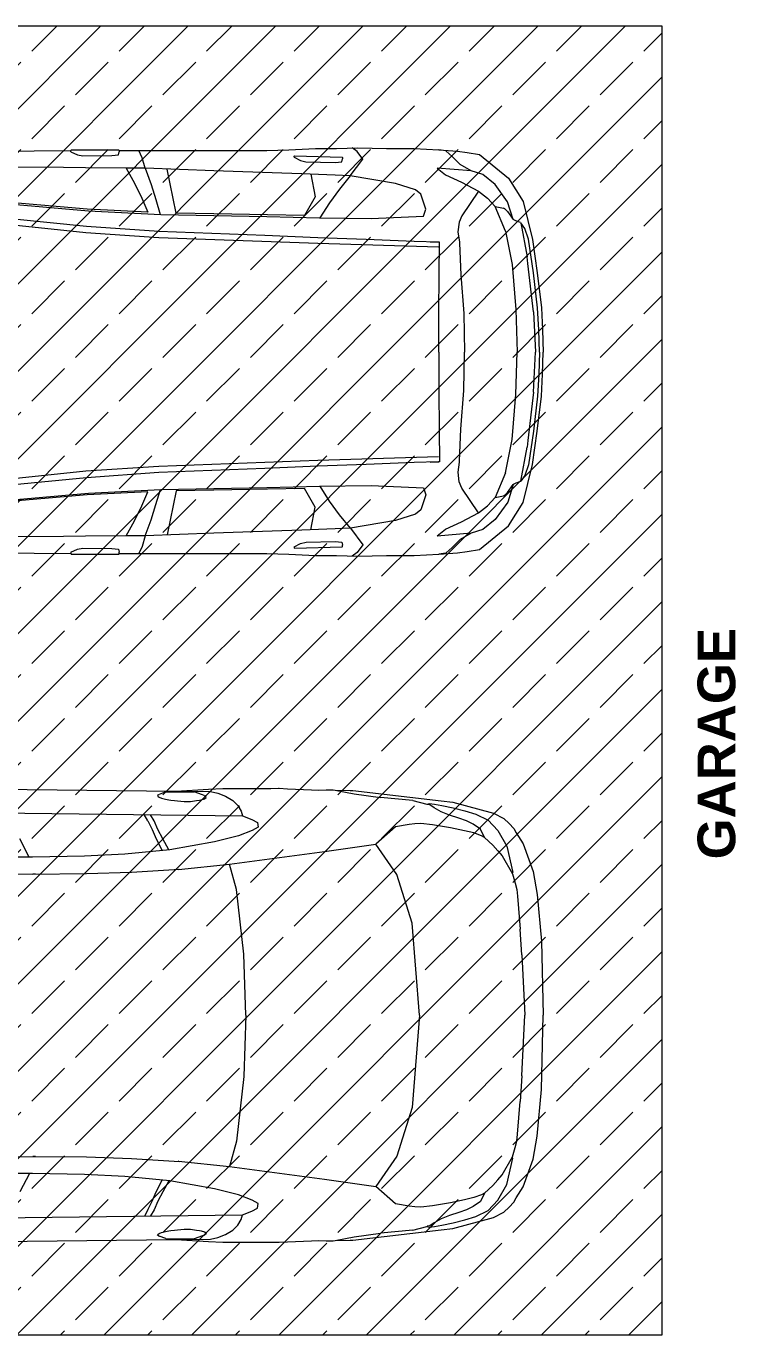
# Model space of a CAD drawing. Header units: millimetres. Extents: x -234375 to -184638, y -91483 to -70216.
# Drawn here: x -220181 to -217197, y -75716 to -70216 of the extents above; entities that cross this region are included whole.
import ezdxf

# ---------------------------------------------------------------- set-up
doc = ezdxf.new("R2010")
doc.units = ezdxf.units.MM
doc.header["$MEASUREMENT"] = 0
doc.linetypes.add('Wipeout_Contour', pattern=[20000, 0, -20000])
for name, color, linetype, lineweight in [('New_0_Pen_No__7', 7, 'Continuous', 35), ('New_Interior - Furniture _Pen_No__1', 7, 'Continuous', 13), ('New_Structural - Bearing_Pen_No__1', 7, 'Continuous', 13)]:
    doc.layers.add(name, color=color, linetype=linetype, lineweight=lineweight)
doc.layers.add('New_Drawing & Figure_Pen_No__14', color=42, linetype='Continuous', lineweight=18, true_color=0xbd8b17)
doc.layers.add('New_Interior - Furniture', color=7, linetype='Continuous')
doc.layers.add('New_Structural - Bearing', color=7, linetype='Continuous')
doc.styles.add('GENERATED_STYLE_1', font='arial.ttf')

# ---------------------------------------------------------------- blocks, each defined once
blk = doc.blocks.new('Slab_3', base_point=(-223504.5, -75716.1))
at = {"color": 254, "linetype": 'Wipeout_Contour', "lineweight": 0, "ltscale": 929124.677204}
blk.add_wipeout([(-223504.5, -75716.1), (-217506.9, -75716.1), (-217506.9, -70216.3), (-223504.5, -70216.3)], dxfattribs=at).dxf.layer = 'New_Structural - Bearing'
at = {"layer": 'New_Structural - Bearing', "linetype": 'Continuous', "lineweight": 0, "true_color": 0x000000}
h = blk.add_hatch(dxfattribs=at)
h.set_pattern_fill('Solid___Dashed', color=18, style=0, pattern_type=2)
h.set_pattern_definition([(45, (0, 0), (-183.84776, 183.84776), []), (45, (-91.92, 91.92), (-183.84776, 183.84776), [195, -65])])
h.paths.add_polyline_path([(-223504.5, -75716.1), (-217506.9, -75716.1), (-217506.9, -70216.3), (-223504.5, -70216.3)])
at = {"layer": 'New_Structural - Bearing_Pen_No__1', "color": 7, "linetype": 'Continuous', "lineweight": 13, "flags": 128}
blk.add_lwpolyline([(-223504.5, -75716.1), (-217506.9, -75716.1), (-217506.9, -70216.3), (-223504.5, -70216.3)], close=True, dxfattribs=at)
blk = doc.blocks.new('Executive Car')
at = {"layer": 'New_Interior - Furniture _Pen_No__1', "color": 7, "linetype": 'Continuous', "lineweight": 13}
for p, q in [((1775.2, 952.2), (2630.6, 942.3)), ((2586.6, 938.6), (2558.6, 927.8)), ((2586.6, 938.6), (2706.2, 938.7)), ((2630.6, 942.3), (2766.3, 950.2)), ((2630.6, 942.3), (2774.5, 940.6)), ((2740, 926.8), (2706.2, 938.7)), ((2766.3, 950.2), (2826, 953.4)), ((2774.5, 940.6), (2805.3, 933.4)), ((2826, 953.4), (2994.7, 953.4)), ((2994.7, 953.4), (3028.2, 953.9)), ((3028.2, 953.9), (3060.5, 954)), ((3060.5, 954), (3063.2, 954)), ((3063.2, 954), (3098, 952.5)), ((3098, 952.5), (3198.8, 947.8)), ((3198.8, 947.8), (3230.2, 946.3)), ((3230.2, 946.3), (3261.1, 948)), ((3261.1, 948), (3290.2, 948)), ((3290.2, 948), (3298.9, 946.3)), ((3298.9, 946.3), (3361.2, 945.4)), ((3298.9, 946.3), (3377.7, 931)), ((3361.2, 945.4), (3371.2, 944.3)), ((3371.2, 944.3), (3373.4, 945.5)), ((3373.4, 945.5), (3744.2, 902.1)), ((2555.1, 926.1), (2551.4, 923.6)), ((2551.4, 923.6), (2552.2, 920.9)), ((2552.2, 920.9), (2554.4, 919.8)), ((2554.4, 919.8), (2557.9, 917.1)), ((2555.1, 926.1), (2558.6, 927.8)), ((2557.9, 917.1), (2568.8, 912.8)), ((2568.8, 912.8), (2585.4, 908.6)), ((2585.4, 908.6), (2599.3, 906.3)), ((2599.3, 906.3), (2608.1, 904.6)), ((2608.1, 904.6), (2623.5, 902.7)), ((2623.5, 902.7), (2635, 900.8)), ((2635, 900.8), (2663, 898.8)), ((2663, 898.8), (2690.3, 899.3)), ((2690.3, 899.3), (2716.1, 902.3)), ((2716.1, 902.3), (2727.8, 904.5)), ((2727.8, 904.5), (2735.4, 905.5)), ((2735.4, 905.5), (2749.5, 909.6)), ((2747.1, 924.5), (2740, 926.8)), ((2747.1, 924.5), (2751, 922.7)), ((2749.5, 909.6), (2755.6, 914.8)), ((2754.9, 920), (2751, 922.7)), ((2755.6, 914.8), (2754.9, 920)), ((2805.3, 933.4), (2838, 920.5)), ((2838, 920.5), (2868.7, 902.4)), ((2868.7, 902.4), (2889.5, 881.2)), ((2889.5, 881.2), (2903.2, 858.3)), ((3377.7, 931), (3488.5, 915.7)), ((3625.4, 902.6), (3488.5, 915.7)), ((3625.4, 902.6), (3683.9, 887.4)), ((3683.9, 887.4), (3694.6, 890.4)), ((3696.2, 885.1), (3684.8, 886.4)), ((3694.6, 890.4), (3716.2, 887.5)), ((3714.6, 872), (3696.2, 885.1)), ((3716.2, 887.5), (3747, 882.5)), ((3744.2, 902.1), (3793.7, 896.5)), ((3747, 882.5), (3794.6, 871.9)), ((3793.7, 896.5), (3963.7, 849.8)), ((1837.3, 850.9), (2908.5, 838.9)), ((2510.9, 817.7), (2496.1, 843.5)), ((2537, 817.7), (2522, 843.2)), ((2903.2, 858.3), (2908.5, 838.9)), ((2908.5, 838.9), (2948.6, 823.4)), ((3743.9, 855.6), (3714.6, 872)), ((3779.3, 841.2), (3743.9, 855.6)), ((3817.7, 828), (3779.3, 841.2)), ((3794.6, 871.9), (3843.9, 859.9)), ((3850, 817.1), (3817.7, 828)), ((3843.9, 859.9), (3890, 845.8)), ((3890, 845.8), (3942.3, 819.7)), ((3963.7, 849.8), (4008.2, 826.8)), ((4008.2, 826.8), (4030.7, 806.4)), ((2510.9, 817.7), (2528.9, 781.6)), ((2528.9, 781.6), (2546.1, 741.9)), ((2553.3, 781.6), (2537, 817.7)), ((2573.7, 741.9), (2553.3, 781.6)), ((2949.5, 776.2), (2892.2, 754.4)), ((2948.6, 823.4), (2972.2, 809.8)), ((2974.8, 791.3), (2949.5, 776.2)), ((2972.2, 809.8), (2974.8, 791.3)), ((3552.2, 792.3), (3470.1, 719.5)), ((3609.7, 801.6), (3552.2, 792.3)), ((3633.3, 804.3), (3609.7, 801.6)), ((3659.3, 805.9), (3633.3, 804.3)), ((3707, 800.8), (3659.3, 805.9)), ((3783.9, 788), (3707, 800.8)), ((3842.3, 775.6), (3783.9, 788)), ((3880.8, 766.3), (3842.3, 775.6)), ((3879.3, 803.9), (3850, 817.1)), ((3910, 782), (3879.3, 803.9)), ((3926.9, 747), (3910, 782)), ((3942.3, 819.7), (3982.3, 776.8)), ((3982.3, 776.8), (4020.8, 710.7)), ((4030.7, 806.4), (4050.3, 785.6)), ((4050.3, 785.6), (4060.1, 767.1)), ((2012.6, 664.3), (1972.5, 741.4)), ((2546.1, 741.9), (2571.1, 693)), ((2599.5, 695.8), (2573.7, 741.9)), ((2791.5, 729.1), (2604, 696.2)), ((2892.2, 754.4), (2791.5, 729.1)), ((3253.6, 688.7), (3470.1, 719.5)), ((3557.8, 591.8), (3470.1, 719.5)), ((3913.1, 753.9), (3880.8, 766.3)), ((3926.9, 747), (3913.1, 753.9)), ((3960.7, 714.7), (3926.9, 747)), ((4060.1, 767.1), (4089, 720.2)), ((4089, 720.2), (4130.4, 604.8)), ((2026, 664.3), (1939.1, 664.3)), ((2244, 669.2), (2026, 664.3)), ((2414.5, 677.9), (2244, 669.2)), ((2604, 696.2), (2414.5, 677.9)), ((2854.3, 635.3), (3253.6, 688.7)), ((3960.7, 714.7), (3981.8, 691)), ((3981.8, 691), (4000.1, 670.5)), ((4000.1, 670.5), (4044, 594.4)), ((4020.8, 710.7), (4045.7, 600.7)), ((2441.5, 601.7), (2644.6, 614.2)), ((2639.1, 613.2), (2639, 613.2)), ((2639.1, 613.2), (2854.3, 635.3)), ((2883.6, 528.5), (2854.3, 635.3)), ((1840.3, 596.8), (2027.4, 593.7)), ((2027.4, 593.7), (2252.3, 595.4)), ((2028.9, 593.7), (2027.4, 593.7)), ((2039.1, 593.8), (2028.9, 593.7)), ((2252.3, 595.4), (2441.5, 601.7)), ((3622.1, 387.1), (3557.8, 591.8)), ((4045.7, 600.7), (4040.3, 600.7)), ((4044, 594.4), (4054.7, 555.2)), ((4054.7, 555.2), (4061.7, 529.1)), ((4130.4, 604.8), (4147.5, 508.3)), ((2914, 257.6), (2883.6, 528.5)), ((4061.7, 529.1), (4065.4, 500.1)), ((4065.4, 500.1), (4076.7, 361.8)), ((4147.5, 508.3), (4166, 311.8)), ((3652.7, 0), (3622.1, 387.1)), ((4082.8, 254), (4076.7, 361.8)), ((4166, 311.8), (4173, 0)), ((2923.2, 0), (2914, 257.6)), ((4082.8, 254), (4096.2, 0)), ((2923.2, 0), (2914, -257.6)), ((3652.7, 0), (3622.1, -387.1)), ((4082.8, -254), (4096.2, 0)), ((4166, -311.8), (4173, 0)), ((2914, -257.6), (2883.6, -528.5)), ((4082.8, -254), (4076.7, -361.8)), ((4147.5, -508.3), (4166, -311.8)), ((4065.4, -500.1), (4076.7, -361.8)), ((3622.1, -387.1), (3557.8, -591.8)), ((2883.6, -528.5), (2854.3, -635.3)), ((4054.7, -555.2), (4061.7, -529.1)), ((4061.7, -529.1), (4065.4, -500.1)), ((4130.4, -604.8), (4147.5, -508.3)), ((1840.3, -596.8), (2027.4, -593.7)), ((2028.9, -593.7), (2027.4, -593.7)), ((2027.4, -593.7), (2252.3, -595.4)), ((2039.1, -593.8), (2028.9, -593.7)), ((2252.3, -595.4), (2441.5, -601.7)), ((2441.5, -601.7), (2644.6, -614.2)), ((3557.8, -591.8), (3470.1, -719.5)), ((4000.1, -670.5), (4044, -594.4)), ((4020.8, -710.7), (4045.7, -600.7)), ((4045.7, -600.7), (4040.3, -600.7)), ((4044, -594.4), (4054.7, -555.2)), ((4089, -720.2), (4130.4, -604.8)), ((2639.1, -613.2), (2639, -613.2)), ((2639.1, -613.2), (2854.3, -635.3)), ((2854.3, -635.3), (3253.6, -688.7)), ((2026, -664.3), (1939.1, -664.3)), ((2012.6, -664.3), (1972.5, -741.4)), ((2244, -669.2), (2026, -664.3)), ((2414.5, -677.9), (2244, -669.2)), ((2604, -696.2), (2414.5, -677.9)), ((2546.1, -741.9), (2571.1, -693)), ((2599.5, -695.8), (2573.7, -741.9)), ((2791.5, -729.1), (2604, -696.2)), ((3253.6, -688.7), (3470.1, -719.5)), ((3960.7, -714.7), (3926.9, -747)), ((3960.7, -714.7), (3981.8, -691)), ((3981.8, -691), (4000.1, -670.5)), ((3982.3, -776.8), (4020.8, -710.7)), ((2528.9, -781.6), (2546.1, -741.9)), ((2573.7, -741.9), (2553.3, -781.6)), ((2892.2, -754.4), (2791.5, -729.1)), ((2949.5, -776.2), (2892.2, -754.4)), ((3552.2, -792.3), (3470.1, -719.5)), ((3880.8, -766.3), (3842.3, -775.6)), ((3913.1, -753.9), (3880.8, -766.3)), ((3926.9, -747), (3910, -782)), ((3926.9, -747), (3913.1, -753.9)), ((4050.3, -785.6), (4060.1, -767.1)), ((4060.1, -767.1), (4089, -720.2)), ((2510.9, -817.7), (2496.1, -843.5)), ((2510.9, -817.7), (2528.9, -781.6)), ((2537, -817.7), (2522, -843.2)), ((2553.3, -781.6), (2537, -817.7)), ((2908.5, -838.9), (2948.6, -823.4)), ((2948.6, -823.4), (2972.2, -809.8)), ((2974.8, -791.3), (2949.5, -776.2)), ((2972.2, -809.8), (2974.8, -791.3)), ((3609.7, -801.6), (3552.2, -792.3)), ((3633.3, -804.3), (3609.7, -801.6)), ((3659.3, -805.9), (3633.3, -804.3)), ((3707, -800.8), (3659.3, -805.9)), ((3783.9, -788), (3707, -800.8)), ((3842.3, -775.6), (3783.9, -788)), ((3850, -817.1), (3817.7, -828)), ((3879.3, -803.9), (3850, -817.1)), ((3910, -782), (3879.3, -803.9)), ((3890, -845.8), (3942.3, -819.7)), ((3942.3, -819.7), (3982.3, -776.8)), ((4008.2, -826.8), (4030.7, -806.4)), ((4030.7, -806.4), (4050.3, -785.6)), ((1837.3, -850.9), (2908.5, -838.9)), ((2889.5, -881.2), (2903.2, -858.3)), ((2903.2, -858.3), (2908.5, -838.9)), ((3714.6, -872), (3696.2, -885.1)), ((3743.9, -855.6), (3714.6, -872)), ((3779.3, -841.2), (3743.9, -855.6)), ((3747, -882.5), (3794.6, -871.9)), ((3817.7, -828), (3779.3, -841.2)), ((3793.7, -896.5), (3963.7, -849.8)), ((3794.6, -871.9), (3843.9, -859.9)), ((3843.9, -859.9), (3890, -845.8)), ((3963.7, -849.8), (4008.2, -826.8)), ((2551.4, -923.6), (2552.2, -920.9)), ((2555.1, -926.1), (2551.4, -923.6)), ((2552.2, -920.9), (2554.4, -919.8)), ((2554.4, -919.8), (2557.9, -917.1)), ((2555.1, -926.1), (2558.6, -927.8)), ((2557.9, -917.1), (2568.8, -912.8)), ((2586.6, -938.6), (2558.6, -927.8)), ((2568.8, -912.8), (2585.4, -908.6)), ((2585.4, -908.6), (2599.3, -906.3)), ((2599.3, -906.3), (2608.1, -904.6)), ((2608.1, -904.6), (2623.5, -902.7)), ((2623.5, -902.7), (2635, -900.8)), ((2635, -900.8), (2663, -898.8)), ((2663, -898.8), (2690.3, -899.3)), ((2690.3, -899.3), (2716.1, -902.3)), ((2740, -926.8), (2706.2, -938.7)), ((2716.1, -902.3), (2727.8, -904.5)), ((2727.8, -904.5), (2735.4, -905.5)), ((2735.4, -905.5), (2749.5, -909.6)), ((2747.1, -924.5), (2740, -926.8)), ((2747.1, -924.5), (2751, -922.7)), ((2749.5, -909.6), (2755.6, -914.8)), ((2754.9, -920), (2751, -922.7)), ((2755.6, -914.8), (2754.9, -920)), ((2774.5, -940.6), (2805.3, -933.4)), ((2805.3, -933.4), (2838, -920.5)), ((2838, -920.5), (2868.7, -902.4)), ((2868.7, -902.4), (2889.5, -881.2)), ((3298.9, -946.3), (3377.7, -931)), ((3373.4, -945.5), (3744.2, -902.1)), ((3377.7, -931), (3488.5, -915.7)), ((3625.4, -902.6), (3488.5, -915.7)), ((3625.4, -902.6), (3683.9, -887.4)), ((3683.9, -887.4), (3694.6, -890.4)), ((3696.2, -885.1), (3684.8, -886.4)), ((3694.6, -890.4), (3716.2, -887.5)), ((3716.2, -887.5), (3747, -882.5)), ((3744.2, -902.1), (3793.7, -896.5)), ((1775.2, -952.2), (2630.6, -942.3)), ((2586.6, -938.6), (2706.2, -938.7)), ((2630.6, -942.3), (2774.5, -940.6)), ((2630.6, -942.3), (2766.3, -950.2)), ((2766.3, -950.2), (2826, -953.4)), ((2826, -953.4), (2994.7, -953.4)), ((2994.7, -953.4), (3028.2, -953.9)), ((3028.2, -953.9), (3060.5, -954)), ((3060.5, -954), (3063.2, -954)), ((3063.2, -954), (3098, -952.5)), ((3098, -952.5), (3198.8, -947.8)), ((3198.8, -947.8), (3230.2, -946.3)), ((3230.2, -946.3), (3261.1, -948)), ((3261.1, -948), (3290.2, -948)), ((3290.2, -948), (3298.9, -946.3)), ((3298.9, -946.3), (3361.2, -945.4)), ((3361.2, -945.4), (3371.2, -944.3)), ((3371.2, -944.3), (3373.4, -945.5))]:
    blk.add_line(p, q, dxfattribs=at)
blk = doc.blocks.new('Supermini')
at = {"layer": 'New_Interior - Furniture _Pen_No__1', "color": 7, "linetype": 'Continuous', "lineweight": 13}
for p, q in [((589.4, 841.5), (1167.2, 847.3)), ((1167.2, 847.3), (1169, 849.1)), ((1167.2, 841.3), (1167.2, 847.3)), ((1167.2, 841.3), (1167.4, 840.9)), ((1167.4, 840.9), (1194.5, 829.1)), ((1169, 849.1), (1368.8, 849.1)), ((1194.5, 829.1), (1217.5, 824.8)), ((1217.5, 824.8), (1339.5, 826.3)), ((1339.5, 826.3), (1367.5, 828.6)), ((1367.5, 828.6), (1370.3, 840.9)), ((1368.8, 849.1), (1370.6, 847.3)), ((1370.3, 840.9), (1370.6, 841.3)), ((1370.6, 847.3), (1370.6, 846.4)), ((1370.6, 846.4), (1370.6, 841.3)), ((1370.6, 846.4), (1450.4, 846.4)), ((1450.4, 846.4), (1991, 846.4)), ((1467.4, 816.7), (1453, 846.4)), ((1991, 846.4), (2083.2, 849.6)), ((2083.2, 849.6), (2083.5, 849.6)), ((2083.5, 849.6), (2195.1, 854.8)), ((2195.1, 854.8), (2284.3, 855.1)), ((2284.3, 855.1), (2373.3, 858.4)), ((2370.7, 843.2), (2350.3, 857.6)), ((2394.9, 810), (2370.7, 843.2)), ((2373.3, 858.4), (2494.3, 855)), ((2494.3, 855), (2611, 855)), ((2611, 855), (2714, 849.5)), ((2714, 849.5), (2714.8, 849.4)), ((2743.1, 845.1), (2714.8, 849.4)), ((2714.8, 849.4), (2793, 843.7)), ((2744.8, 844.2), (2743.1, 845.1)), ((2770.5, 821.7), (2744.8, 844.2)), ((2793, 843.7), (2833, 838.3)), ((2833, 838.3), (2885.6, 829.4)), ((2885.6, 829.4), (3007.6, 730.4)), ((1135.9, 774.9), (779.5, 777.6)), ((1229.2, 774.2), (1135.9, 774.9)), ((1402.1, 772.8), (1229.2, 774.2)), ((1399, 772.9), (1434, 709.2)), ((1479.7, 772.2), (1402.1, 772.8)), ((1479.7, 772.2), (1467.4, 816.7)), ((1473.5, 794.6), (1473.5, 794.6)), ((1479.8, 772.3), (1504.1, 704.6)), ((1768.3, 761.8), (1479.8, 772.3)), ((2105.7, 819.4), (2105.8, 823.1)), ((2105.7, 819.4), (2132.9, 805.3)), ((2105.8, 823.1), (2107.6, 824.8)), ((2107.6, 824.8), (2307.4, 819.4)), ((2132.9, 805.3), (2155.7, 799.4)), ((2155.7, 799.4), (2277.7, 796.9)), ((2277.7, 796.9), (2305.8, 798.7)), ((2305.8, 798.7), (2309, 812.2)), ((2307.4, 819.4), (2309.1, 817.5)), ((2309.1, 817.5), (2309, 812.2)), ((2342.1, 740.4), (2394.9, 810)), ((2394.6, 809.3), (2394.9, 810)), ((2849.9, 761.5), (2706.7, 773.3)), ((2707.7, 772.4), (2742.2, 744.5)), ((2803.5, 788.5), (2770.5, 821.7)), ((2849.9, 761.5), (2803.5, 788.5)), ((1480, 768.1), (1480, 768.1)), ((1610, 583.9), (1571.6, 768.9)), ((2053.6, 751.4), (1768.3, 761.8)), ((2137.8, 748.3), (2053.6, 751.4)), ((2278, 743.1), (2137.8, 748.3)), ((2176.1, 746.9), (2194.1, 652.7)), ((2342.1, 740.4), (2278, 743.1)), ((2342.1, 740.4), (2296.4, 684.6)), ((2531.6, 708.7), (2342.1, 740.4)), ((2742.2, 744.5), (2809.8, 714.1)), ((2899.4, 745.3), (2849.9, 761.5)), ((2951.2, 704.1), (2899.4, 745.3)), ((3007.6, 730.4), (3068.5, 632.4)), ((1434, 709.2), (1464.9, 646.1)), ((1504.1, 704.6), (1524.8, 640.9)), ((2296.4, 684.6), (2254.8, 626.7)), ((2615.5, 681.2), (2531.6, 708.7)), ((2638.4, 662.8), (2615.5, 681.2)), ((2615.5, 681.2), (2615.5, 681.2)), ((2659.8, 600.8), (2638.4, 662.8)), ((2809.8, 714.1), (2881.5, 676.2)), ((2881.5, 676.2), (2811.5, 572.3)), ((2881.5, 676.2), (2918.4, 646.4)), ((3003.6, 631), (2951.2, 704.1)), ((1235.6, 600.7), (926.9, 626.7)), ((937.2, 619.3), (1241.3, 593.8)), ((1464.9, 646.1), (1490.5, 587.9)), ((1524.8, 640.9), (1543.3, 578.1)), ((2194.1, 652.7), (2149.1, 574.3)), ((2254.8, 626.7), (2214.6, 564.3)), ((2918.4, 646.4), (2951.2, 611.8)), ((2951.2, 611.8), (2985.5, 604.5)), ((2994.8, 507.4), (2951.2, 611.8)), ((3027.3, 557), (3003.6, 631)), ((3068.5, 632.4), (3107.4, 472.9)), ((1233.1, 528.2), (926.9, 557.7)), ((1490.7, 587.9), (1235.6, 600.7)), ((1241.3, 593.8), (1545.4, 578)), ((1545.4, 578), (1767.9, 573.5)), ((1768.1, 580.8), (1610, 583.9)), ((1610.1, 583.5), (1610.1, 583.9)), ((1767.9, 573.5), (1990.5, 568.9)), ((1994.4, 576.8), (1768.1, 580.8)), ((1990.5, 568.9), (2213, 564.3)), ((2149.1, 574.3), (1994.4, 576.8)), ((2149.1, 574.3), (2149.1, 573.9)), ((2213, 564.3), (2430.2, 561.1)), ((2430.2, 561.1), (2650.2, 570.3)), ((2650.2, 570.3), (2659.8, 600.8)), ((2811.5, 572.3), (2800.3, 546.3)), ((2989.1, 603.4), (2985.5, 604.5)), ((2989.1, 603.4), (2990.3, 602.9)), ((2990.3, 602.9), (3002.8, 591.1)), ((3002.8, 591.1), (3027.3, 557)), ((3038, 551.8), (3027.3, 557)), ((3057.2, 544.5), (3038, 551.8)), ((1230.4, 500.7), (924.3, 532.8)), ((1537.4, 480.5), (1230.4, 500.7)), ((1537.5, 506.8), (1233.1, 528.2)), ((1760, 498.4), (1537.5, 506.8)), ((1982.6, 489.9), (1760, 498.4)), ((2800.3, 546.3), (2794.8, 504.6)), ((2794.8, 504.6), (2800.5, 462.3)), ((2994.8, 507.4), (3021.9, 367.7)), ((3058.8, 543.3), (3085.1, 400.3)), ((3075.8, 518.5), (3058.8, 543.3)), ((3090.8, 474.2), (3075.8, 518.5)), ((2205, 456.1), (1537.5, 480.5)), ((2205.1, 480.2), (1982.6, 489.9)), ((2408.3, 472.3), (2205.1, 480.2)), ((2712.6, 440.7), (2205.1, 456.1)), ((2609.9, 464.5), (2408.3, 472.3)), ((2713, 461.6), (2609.9, 464.5)), ((2677.4, 462.6), (2714.6, 461.6)), ((2717.5, 461.5), (2713, 461.6)), ((2715.7, 325.1), (2717.5, 461.5)), ((2800.5, 462.3), (2800.8, 458)), ((2800.8, 458), (2807.1, 324.8)), ((3112.2, 332.6), (3090.8, 474.2)), ((3107.4, 472.9), (3127.8, 332.6)), ((3089, 372), (3085.1, 400.3)), ((3021.9, 367.7), (3037.4, 179.2)), ((3112.4, 169), (3089, 372)), ((3129.6, 185.5), (3112.2, 332.6)), ((3127.8, 332.6), (3145.2, 185.5)), ((2714.2, 162.6), (2715.7, 325.1)), ((2807.1, 324.8), (2818.7, 162.4)), ((3037.4, 179.2), (3043.5, 0)), ((3037.4, 179.2), (3037.4, 179.2)), ((3112.4, 169), (3120.7, 0)), ((3134.8, 92.8), (3129.6, 185.5)), ((3145.2, 185.5), (3150.4, 92.8)), ((2714.4, 0), (2714.2, 162.6)), ((2818.7, 162.4), (2822.6, 0)), ((3137.3, 0), (3134.8, 92.8)), ((3150.4, 92.8), (3152.9, 0)), ((2714.4, 0), (2714.2, -162.6)), ((2818.7, -162.4), (2822.6, 0)), ((2822.6, 0), (2822.6, 0)), ((2822.6, 0), (2822.6, 0)), ((3037.4, -179.2), (3043.5, 0)), ((3043.5, 0), (3043.5, 0)), ((3043.5, 0), (3043.5, 0)), ((3112.4, -169), (3120.7, 0)), ((3137.3, 0), (3134.8, -92.8)), ((3150.4, -92.8), (3152.9, 0)), ((3134.8, -92.8), (3129.6, -185.5)), ((3145.2, -185.5), (3150.4, -92.8)), ((2714.2, -162.6), (2715.7, -325.1)), ((2807.1, -324.8), (2818.7, -162.4)), ((3021.9, -367.7), (3037.4, -179.2)), ((3037.4, -179.2), (3037.4, -179.2)), ((3112.4, -169), (3089, -372)), ((3129.6, -185.5), (3112.2, -332.6)), ((3127.8, -332.6), (3145.2, -185.5)), ((2715.7, -325.1), (2717.5, -461.5)), ((2800.8, -458), (2807.1, -324.8)), ((2994.8, -507.4), (3021.9, -367.7)), ((3089, -372), (3085.1, -400.3)), ((3112.2, -332.6), (3090.8, -474.2)), ((3107.4, -472.9), (3127.8, -332.6)), ((3058.8, -543.3), (3085.1, -400.3)), ((1537.4, -480.5), (1230.4, -500.7)), ((2205, -456.1), (1537.5, -480.5)), ((1982.6, -489.9), (1760, -498.4)), ((2205.1, -480.2), (1982.6, -489.9)), ((2712.6, -440.7), (2205.1, -456.1)), ((2408.3, -472.3), (2205.1, -480.2)), ((2609.9, -464.5), (2408.3, -472.3)), ((2713, -461.6), (2609.9, -464.5)), ((2677.4, -462.6), (2714.6, -461.6)), ((2717.5, -461.5), (2713, -461.6)), ((2794.8, -504.6), (2800.5, -462.3)), ((2800.5, -462.3), (2800.8, -458)), ((3068.5, -632.4), (3107.4, -472.9)), ((3090.8, -474.2), (3075.8, -518.5)), ((1230.4, -500.7), (924.3, -532.8)), ((1233.1, -528.2), (926.9, -557.7)), ((1537.5, -506.8), (1233.1, -528.2)), ((1760, -498.4), (1537.5, -506.8)), ((2800.3, -546.3), (2794.8, -504.6)), ((2811.5, -572.3), (2800.3, -546.3)), ((2994.8, -507.4), (2951.2, -611.8)), ((3057.2, -544.5), (3038, -551.8)), ((3075.8, -518.5), (3058.8, -543.3)), ((1235.6, -600.7), (926.9, -626.7)), ((937.2, -619.3), (1241.3, -593.8)), ((1490.7, -587.9), (1235.6, -600.7)), ((1241.3, -593.8), (1545.4, -578)), ((1464.9, -646.1), (1490.5, -587.9)), ((1524.8, -640.9), (1543.3, -578.1)), ((1545.4, -578), (1767.9, -573.5)), ((1610, -583.9), (1571.6, -768.9)), ((1768.1, -580.8), (1610, -583.9)), ((1610.1, -583.5), (1610.1, -583.9)), ((1767.9, -573.5), (1990.5, -568.9)), ((1994.4, -576.8), (1768.1, -580.8)), ((1990.5, -568.9), (2213, -564.3)), ((2149.1, -574.3), (1994.4, -576.8)), ((2149.1, -574.3), (2149.1, -573.9)), ((2194.1, -652.7), (2149.1, -574.3)), ((2213, -564.3), (2430.2, -561.1)), ((2254.8, -626.7), (2214.6, -564.3)), ((2430.2, -561.1), (2650.2, -570.3)), ((2659.8, -600.8), (2638.4, -662.8)), ((2650.2, -570.3), (2659.8, -600.8)), ((2881.5, -676.2), (2811.5, -572.3)), ((2951.2, -611.8), (2985.5, -604.5)), ((2989.1, -603.4), (2985.5, -604.5)), ((2989.1, -603.4), (2990.3, -602.9)), ((2990.3, -602.9), (3002.8, -591.1)), ((3002.8, -591.1), (3027.3, -557)), ((3027.3, -557), (3003.6, -631)), ((3038, -551.8), (3027.3, -557)), ((1434, -709.2), (1464.9, -646.1)), ((1504.1, -704.6), (1524.8, -640.9)), ((2176.1, -746.9), (2194.1, -652.7)), ((2296.4, -684.6), (2254.8, -626.7)), ((2881.5, -676.2), (2918.4, -646.4)), ((2918.4, -646.4), (2951.2, -611.8)), ((3003.6, -631), (2951.2, -704.1)), ((3007.6, -730.4), (3068.5, -632.4)), ((1399, -772.9), (1434, -709.2)), ((1479.8, -772.3), (1504.1, -704.6)), ((2342.1, -740.4), (2296.4, -684.6)), ((2531.6, -708.7), (2342.1, -740.4)), ((2615.5, -681.2), (2531.6, -708.7)), ((2638.4, -662.8), (2615.5, -681.2)), ((2615.5, -681.2), (2615.5, -681.2)), ((2742.2, -744.5), (2809.8, -714.1)), ((2809.8, -714.1), (2881.5, -676.2)), ((2951.2, -704.1), (2899.4, -745.3)), ((1768.3, -761.8), (1479.8, -772.3)), ((1480, -768.1), (1480, -768.1)), ((2053.6, -751.4), (1768.3, -761.8)), ((2137.8, -748.3), (2053.6, -751.4)), ((2278, -743.2), (2137.8, -748.3)), ((2342.1, -740.4), (2278, -743.2)), ((2342.1, -740.4), (2394.9, -810)), ((2849.9, -761.5), (2706.7, -773.3)), ((2707.7, -772.4), (2742.2, -744.5)), ((2849.9, -761.5), (2803.5, -788.5)), ((2899.4, -745.3), (2849.9, -761.5)), ((2885.6, -829.4), (3007.6, -730.4)), ((1135.9, -774.9), (779.5, -777.6)), ((1229.2, -774.2), (1135.9, -774.9)), ((1194.5, -829.1), (1217.5, -824.8)), ((1217.5, -824.8), (1339.5, -826.3)), ((1402.1, -772.8), (1229.2, -774.2)), ((1479.7, -772.2), (1402.1, -772.8)), ((1467.4, -816.7), (1453, -846.4)), ((1479.7, -772.2), (1467.4, -816.7)), ((1473.5, -794.6), (1473.5, -794.6)), ((2105.7, -819.4), (2132.9, -805.3)), ((2105.7, -819.4), (2105.8, -823.1)), ((2105.8, -823.1), (2107.6, -824.8)), ((2107.6, -824.8), (2307.4, -819.4)), ((2132.9, -805.3), (2155.7, -799.4)), ((2155.7, -799.4), (2277.7, -796.9)), ((2277.7, -796.9), (2305.8, -798.7)), ((2305.8, -798.7), (2309, -812.2)), ((2307.4, -819.4), (2309.1, -817.5)), ((2309.1, -817.5), (2309, -812.2)), ((2394.9, -810), (2370.7, -843.2)), ((2394.6, -809.3), (2394.9, -810)), ((2770.5, -821.7), (2744.8, -844.2)), ((2803.5, -788.5), (2770.5, -821.7)), ((589.4, -841.5), (1167.2, -847.3)), ((1167.2, -841.3), (1167.4, -840.9)), ((1167.2, -841.3), (1167.2, -847.3)), ((1167.2, -847.3), (1169, -849.1)), ((1167.4, -840.9), (1194.5, -829.1)), ((1169, -849.1), (1368.8, -849.1)), ((1339.5, -826.3), (1367.5, -828.6)), ((1367.5, -828.6), (1370.3, -840.9)), ((1368.8, -849.1), (1370.6, -847.3)), ((1370.3, -840.9), (1370.6, -841.3)), ((1370.6, -846.4), (1370.6, -841.3)), ((1370.6, -847.3), (1370.6, -846.4)), ((1370.6, -846.4), (1450.4, -846.4)), ((1450.4, -846.4), (1991, -846.4)), ((1991, -846.4), (2083.2, -849.6)), ((2083.2, -849.6), (2083.5, -849.6)), ((2083.5, -849.6), (2195.1, -854.8)), ((2195.1, -854.8), (2284.3, -855.1)), ((2284.3, -855.1), (2373.3, -858.4)), ((2370.7, -843.2), (2350.3, -857.6)), ((2373.3, -858.4), (2494.3, -855)), ((2494.3, -855), (2611, -855)), ((2611, -855), (2714, -849.5)), ((2714, -849.5), (2714.8, -849.4)), ((2714.8, -849.4), (2793, -843.7)), ((2743.1, -845.1), (2714.8, -849.4)), ((2744.8, -844.2), (2743.1, -845.1)), ((2793, -843.7), (2833, -838.3)), ((2833, -838.3), (2885.6, -829.4))]:
    blk.add_line(p, q, dxfattribs=at)

msp = doc.modelspace()

# ---------------------------------------------------------------- linework, layer by layer
at = {"layer": 'New_Drawing & Figure_Pen_No__14', "color": 42, "linetype": 'Continuous', "lineweight": 18, "true_color": 0xbd8b17}
for p, q in [((-217507.2, -70230.5), (-223504.5, -70230.8)), ((-217506.9, -75716.1), (-223504.2, -75716.1))]:
    msp.add_line(p, q, dxfattribs=at)

# ---------------------------------------------------------------- texts
at = {"layer": 'New_0_Pen_No__7', "color": 7, "linetype": 'Continuous', "lineweight": 35, "insert": (-217197.2, -73717.9), "char_height": 158.578, "attachment_point": 7, "rotation": 90.0026, "style": 'GENERATED_STYLE_1'}
msp.add_mtext('\\A1;{\\pql;\\fArial|b1|i0|c0|p0;\\W1.000000;GARAGE}', dxfattribs=at)

# ---------------------------------------------------------------- next in the draw order: block references
at = {"layer": 'New_Structural - Bearing', "color": 7, "linetype": 'Continuous', "lineweight": 13}
msp.add_blockref('Slab_3', (-223504.5, -75716.1), dxfattribs=at)

# ---------------------------------------------------------------- next in the draw order: block references
at = {"layer": 'New_Interior - Furniture', "color": 7, "linetype": 'Continuous', "lineweight": 13, "zscale": 1000, "rotation": 0.0025708428131335}
msp.add_blockref('Supermini', (-221160.1, -71585.8), dxfattribs=at)
at = {"layer": 'New_Interior - Furniture', "color": 104, "linetype": 'Continuous', "lineweight": 20, "true_color": 0x029e21, "zscale": 1000, "rotation": 0.000491298953446}
msp.add_blockref('Executive Car', (-222180.2, -74373.4), dxfattribs=at)

doc.saveas('drawing.dxf')
